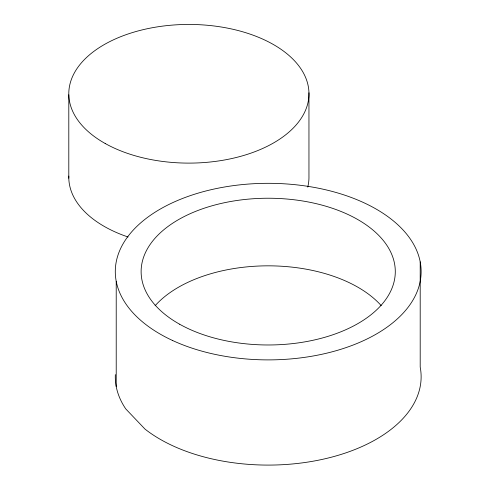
<?xml version="1.0" encoding="UTF-8"?>
<svg xmlns="http://www.w3.org/2000/svg" width="489" height="489" viewBox="0 0 489 489"><rect width="100%" height="100%" fill="white"/><g stroke="black" fill="none" stroke-linecap="round" stroke-linejoin="round"><path stroke-width="0.73" d="M420.198 261.872L420.198 367.068A152.923 88.289 0 0 1 323.828 459.043A152.923 88.289 0 0 1 145.007 429.104L125.759 408.914A152.923 88.289 0 0 1 115.331 374.617M308.956 92.782L308.956 176.229A120.086 69.334 0 0 1 307.746 187.091M116.217 281.34L116.217 386.53M68.802 94.768L68.802 178.21M155.099 305.747A127.085 73.374 0 0 1 268.106 265.833A127.085 73.374 0 0 1 381.224 305.649M128.075 237.006A120.086 69.334 0 0 1 68.808 176.052M172.654 340.533A152.923 88.289 0 0 0 419.385 284.916A152.923 88.289 0 0 0 212.587 189.365A152.923 88.289 0 0 0 172.654 340.533M179.64 324.225A127.085 73.374 0 0 0 391.42 289.58A127.085 73.374 0 0 0 233.565 201.01A127.085 73.374 0 0 0 179.64 324.225M105.184 143.497A120.086 69.334 0 0 0 305.307 110.758A120.086 69.334 0 0 0 156.144 27.066A120.086 69.334 0 0 0 105.184 143.497"/></g></svg>
